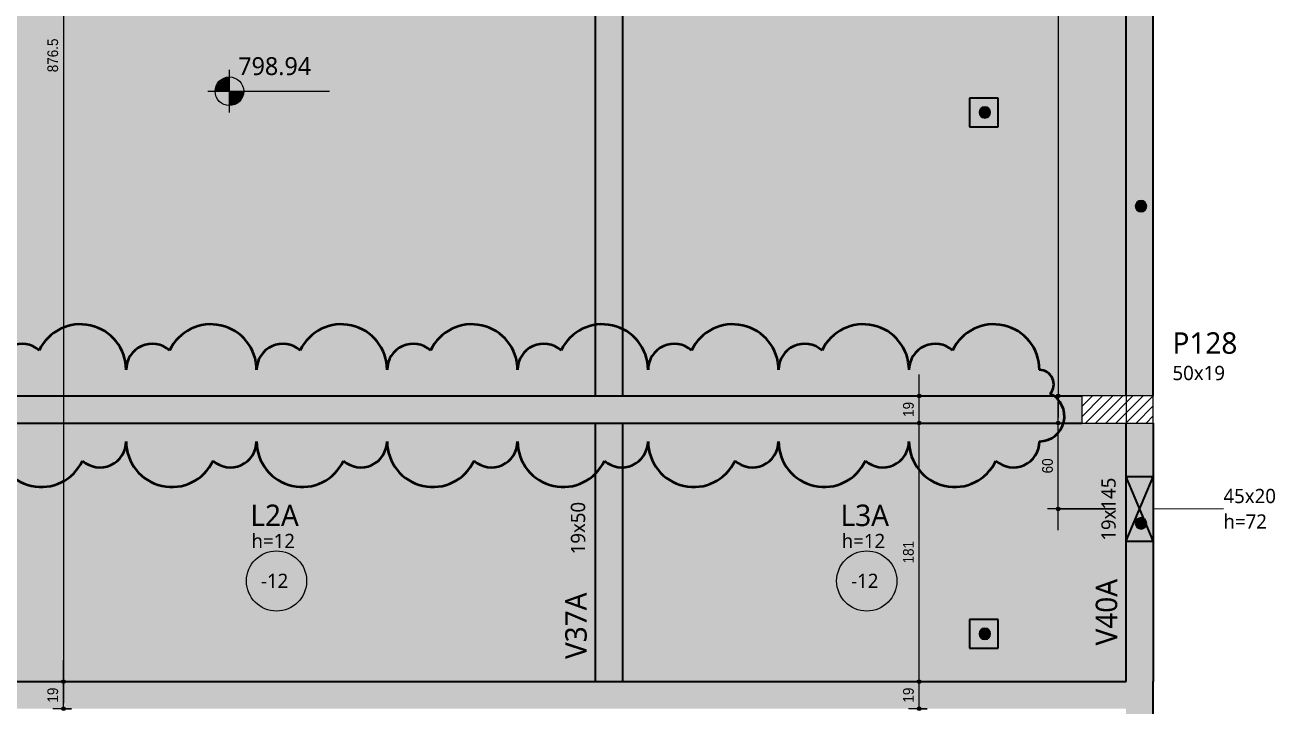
# Model space of a CAD drawing. Extents: x -1981 to 38708, y -3196 to 88064.
# Drawn here: x 559 to 1433, y 941 to 1417 of the extents above; entities that cross this region are included whole.
import ezdxf

# ---------------------------------------------------------------- set-up
doc = ezdxf.new("R2010")
doc.units = 0
doc.linetypes.add('Hidden', pattern=[0.714375, 0.47625, -0.238125])
doc.linetypes.add('Traço', pattern=[0.635, 0.3175, -0.3175])
for name, color, linetype, lineweight in [('A-ANNO-DIMS', 7, 'Continuous', 9), ('A-ANNO-DIMS-50', 7, 'Continuous', 9), ('A-DETL', 7, 'Hidden', 18), ('A-DETL-GENF', 7, 'Continuous', 18), ('A-DETL-THIN', 7, 'Continuous', 25), ('A-FLOR', 7, 'Continuous', 25), ('A-FLOR-IDEN', 7, 'Continuous', 9), ('A-GENM', 7, 'Continuous', 25), ('A-GENM-HDLN', 7, 'Traço', 18), ('A-GENM-IDEN', 7, 'Continuous', 9), ('G-ANNO-DIMS', 7, 'Continuous', 9), ('S-BEAM', 7, 'Continuous', 25), ('S-BEAM-HDLN', 7, 'Traço', 25), ('S-BEAM-IDEN', 7, 'Continuous', 9), ('S-COLS-IDEN', 7, 'Continuous', 9)]:
    doc.layers.add(name, color=color, linetype=linetype, lineweight=lineweight)
doc.layers.add('G-ANNO-REVC', color=1, linetype='Continuous', lineweight=35, true_color=0xff0000)
doc.styles.add('Arial_1', font='arial.ttf', dxfattribs={"width": 0.9, "height": 7.5})
doc.styles.add('Gadugi_1', font='gadugi.ttf', dxfattribs={"height": 15})
doc.styles.add('Gadugi_2', font='gadugi.ttf', dxfattribs={"height": 10})
doc.styles.add('Gadugi_3', font='gadugi.ttf', dxfattribs={"height": 12.5})
doc.dimstyles.new('PED_1_5mm_ESQ', dxfattribs={"dimscale": 30.48, "dimtxt": 7.651945, "dimasz": 0.328084, "dimexe": 0.246063, "dimexo": 0.246063, "dimgap": 0.049213, "dimtad": 1, "dimdec": 1, "dimrnd": 0.5, "dimdsep": 46, "dimtxsty": 'Arial_1', "dimblk1": 'DOTSMALL', "dimblk2": 'DOTSMALL', "dimsah": 1, "dimcen": 0.09, "dimdle": 0.492126, "dimazin": 0, "dimtfac": 1, "dimtdec": 4, "dimtix": 1, "dimtmove": 0, "dimatfit": 3, "dimfxl": 1, "dimtvp": 1, "dimtolj": 1, "dimtzin": 0, "dimarcsym": 2})
doc.dimstyles.new('PED_1_5mm_ESQ_3', dxfattribs={"dimscale": 30.48, "dimtxt": 7.651945, "dimasz": 0.328084, "dimexe": 0.246063, "dimexo": 0.246063, "dimgap": 0.049213, "dimtad": 1, "dimdec": 1, "dimrnd": 0.5, "dimdsep": 46, "dimtxsty": 'Arial_1', "dimblk1": 'DOTSMALL', "dimblk2": 'DOTSMALL', "dimsah": 1, "dimcen": 0.09, "dimdle": 0.492126, "dimazin": 0, "dimtfac": 1, "dimtdec": 4, "dimtix": 1, "dimtmove": 0, "dimatfit": 3, "dimfxl": 1, "dimtvp": 1, "dimtolj": 1, "dimtzin": 0, "dimarcsym": 2})

# ---------------------------------------------------------------- blocks, each defined once
blk = doc.blocks.new('PED_FURO_RETANGULAR_R04_2020 - 45x20x72-3536091-PL D 001 - FORMA DO 1º PAVIMENTO')
at = {"layer": 'A-GENM-HDLN'}
for p, q in [((-22.5, -9.5), (-22.5, 9.5)), ((-22.49, 9.5), (22.49, -9.5)), ((-6.61, -2.79), (22.49, 9.5)), ((22.5, 9.5), (22.5, -9.5)), ((-22.49, -9.5), (-11.23, -4.74))]:
    blk.add_line(p, q, dxfattribs=at)
blk = doc.blocks.new('PED_TAG_LAJE_R03 - TÍTULO_ESPESSURA_REBAIXO-2582888-PL D 001 - FORMA DO 1º PAVIMENTO')
at = {"layer": 'A-FLOR-IDEN'}
blk.add_circle((-0.108, -0.761), 0.421, dxfattribs=at)
blk = doc.blocks.new('Elevações de ponto - M_Cota de elevação - Alvo preenchido-10609-PL D 001 - FORMA DO 1º PAVIMENTO')
at = {"layer": 'G-ANNO-DIMS'}
h = blk.add_hatch(color=256, dxfattribs=at)
edge = h.paths.add_edge_path(flags=0)
edge.add_line((0, 0), (-0.2, 0))
edge.add_arc((0, 0), 0.2, 90, 180, ccw=False)
edge.add_line((0, 0.2), (0, 0))
h = blk.add_hatch(color=256, dxfattribs=at)
edge = h.paths.add_edge_path(flags=0)
edge.add_line((0, 0), (0.2, 0))
edge.add_arc((0, 0), 0.2, 270, 360, ccw=False)
edge.add_line((0, -0.2), (0, 0))
for p, q in [((0, -0.3), (0, 0.3)), ((-0.3, 0), (1.4, 0))]:
    blk.add_line(p, q, dxfattribs=at)
blk.add_circle((0, 0), 0.2, dxfattribs=at)
blk = doc.blocks.new('DIMBLOCK31-PL D 001 - FORMA DO 1º PAVIMENTO')
at = {"layer": 'A-ANNO-DIMS-50', "transparency": 16777216}
h = blk.add_hatch(color=256, dxfattribs=at)
edge = h.paths.add_edge_path(flags=0)
edge.add_arc((1184.36, 957.12), 1.25, 0, 360)
h = blk.add_hatch(color=256, dxfattribs=at)
edge = h.paths.add_edge_path(flags=0)
edge.add_arc((1184.36, 938.12), 1.25, 0, 360)
for p, q in [((1190.09, 957.12), (1176.86, 957.12)), ((1184.36, 938.12), (1184.36, 957.12)), ((1184.36, 957.12), (1190.09, 957.12)), ((1190.09, 938.12), (1176.86, 938.12)), ((1184.36, 938.12), (1190.09, 938.12))]:
    blk.add_line(p, q, dxfattribs=at)
for centre in [(1184.36, 957.12), (1184.36, 938.12)]:
    blk.add_circle(centre, 1.25, dxfattribs=at)
at = {"layer": 'A-ANNO-DIMS-50', "color": 0, "transparency": 16777216, "insert": (1173.12, 942.44), "char_height": 7.5, "width": 12.4315, "attachment_point": 1, "rotation": 90, "line_spacing_factor": 0.941778, "style": 'Arial_1'}
blk.add_mtext('19', dxfattribs=at)
blk = doc.blocks.new('_DotSmall')
at = {"color": 0, "linetype": 'ByBlock', "const_width": 0.5}
blk.add_lwpolyline([(-0.0625, 0, 1), (0.0625, 0, 1)], format="xyb", close=True, dxfattribs=at)
blk = doc.blocks.new('DIMBLOCK32-PL D 001 - FORMA DO 1º PAVIMENTO')
at = {"layer": 'A-ANNO-DIMS-50', "transparency": 16777216}
h = blk.add_hatch(color=256, dxfattribs=at)
edge = h.paths.add_edge_path(flags=0)
edge.add_arc((1184.36, 1138.12), 1.25, 0, 360)
h = blk.add_hatch(color=256, dxfattribs=at)
edge = h.paths.add_edge_path(flags=0)
edge.add_arc((1184.36, 957.12), 1.25, 0, 360)
for p, q in [((1190.09, 1138.12), (1176.86, 1138.12)), ((1184.36, 957.12), (1184.36, 1138.12)), ((1184.36, 1138.12), (1190.09, 1138.12)), ((1190.09, 957.12), (1176.86, 957.12)), ((1184.36, 957.12), (1190.09, 957.12))]:
    blk.add_line(p, q, dxfattribs=at)
for centre in [(1184.36, 1138.12), (1184.36, 957.12)]:
    blk.add_circle(centre, 1.25, dxfattribs=at)
at = {"layer": 'A-ANNO-DIMS-50', "color": 0, "transparency": 16777216, "insert": (1173.12, 1039.85), "char_height": 7.5, "width": 18.6472, "attachment_point": 1, "rotation": 90, "line_spacing_factor": 0.941778, "style": 'Arial_1'}
blk.add_mtext('181', dxfattribs=at)
blk = doc.blocks.new('DIMBLOCK33-PL D 001 - FORMA DO 1º PAVIMENTO')
at = {"layer": 'A-ANNO-DIMS-50', "transparency": 16777216}
h = blk.add_hatch(color=256, dxfattribs=at)
edge = h.paths.add_edge_path(flags=0)
edge.add_arc((1184.36, 1157.12), 1.25, 0, 360)
h = blk.add_hatch(color=256, dxfattribs=at)
edge = h.paths.add_edge_path(flags=0)
edge.add_arc((1184.36, 1138.12), 1.25, 0, 360)
for p, q in [((1184.36, 1138.12), (1184.36, 1172.12)), ((1190.09, 1157.12), (1176.86, 1157.12)), ((1184.36, 1157.12), (1190.09, 1157.12)), ((1190.09, 1138.12), (1176.86, 1138.12)), ((1184.36, 1138.12), (1190.09, 1138.12))]:
    blk.add_line(p, q, dxfattribs=at)
for centre in [(1184.36, 1157.12), (1184.36, 1138.12)]:
    blk.add_circle(centre, 1.25, dxfattribs=at)
at = {"layer": 'A-ANNO-DIMS-50', "color": 0, "transparency": 16777216, "insert": (1173.12, 1142.44), "char_height": 7.5, "width": 12.4315, "attachment_point": 1, "rotation": 90, "line_spacing_factor": 0.941778, "style": 'Arial_1'}
blk.add_mtext('19', dxfattribs=at)
blk = doc.blocks.new('DIMBLOCK134-PL D 001 - FORMA DO 1º PAVIMENTO')
at = {"layer": 'A-ANNO-DIMS-50', "transparency": 16777216}
h = blk.add_hatch(color=256, dxfattribs=at)
edge = h.paths.add_edge_path(flags=0)
edge.add_arc((585.96, 957.12), 1.25, 0, 360)
h = blk.add_hatch(color=256, dxfattribs=at)
edge = h.paths.add_edge_path(flags=0)
edge.add_arc((585.96, 938.12), 1.25, 0, 360)
for p, q in [((585.96, 938.12), (585.96, 972.12)), ((591.69, 957.12), (578.46, 957.12)), ((585.96, 957.12), (591.69, 957.12)), ((591.69, 938.12), (578.46, 938.12)), ((585.96, 938.12), (591.69, 938.12))]:
    blk.add_line(p, q, dxfattribs=at)
for centre in [(585.96, 957.12), (585.96, 938.12)]:
    blk.add_circle(centre, 1.25, dxfattribs=at)
at = {"layer": 'A-ANNO-DIMS-50', "color": 0, "transparency": 16777216, "insert": (574.72, 942.44), "char_height": 7.5, "width": 12.4315, "attachment_point": 1, "rotation": 90, "line_spacing_factor": 0.941778, "style": 'Arial_1'}
blk.add_mtext('19', dxfattribs=at)
blk = doc.blocks.new('DIMBLOCK282-PL D 001 - FORMA DO 1º PAVIMENTO')
at = {"layer": 'A-ANNO-DIMS-50', "transparency": 16777216}
h = blk.add_hatch(color=256, dxfattribs=at)
edge = h.paths.add_edge_path(flags=0)
edge.add_arc((1281.63, 1138.12), 1.25, 0, 360)
h = blk.add_hatch(color=256, dxfattribs=at)
edge = h.paths.add_edge_path(flags=0)
edge.add_arc((1281.63, 1078.04), 1.25, 0, 360)
for p, q in [((1281.63, 1063.04), (1281.63, 1153.12)), ((1290.64, 1138.12), (1274.13, 1138.12)), ((1281.63, 1138.12), (1290.64, 1138.12)), ((1321.65, 1078.04), (1274.13, 1078.04)), ((1281.63, 1078.04), (1321.65, 1078.04))]:
    blk.add_line(p, q, dxfattribs=at)
for centre in [(1281.63, 1138.12), (1281.63, 1078.04)]:
    blk.add_circle(centre, 1.25, dxfattribs=at)
at = {"layer": 'A-ANNO-DIMS-50', "color": 0, "transparency": 16777216, "insert": (1270.39, 1102.9), "char_height": 7.5, "width": 12.4315, "attachment_point": 1, "rotation": 90, "line_spacing_factor": 0.941778, "style": 'Arial_1'}
blk.add_mtext('60', dxfattribs=at)
blk = doc.blocks.new('DIMBLOCK307-PL D 001 - FORMA DO 1º PAVIMENTO')
at = {"layer": 'A-ANNO-DIMS-50', "transparency": 16777216}
h = blk.add_hatch(color=256, dxfattribs=at)
edge = h.paths.add_edge_path(flags=0)
edge.add_arc((1281.63, 1831.46), 1.25, 0, 360)
h = blk.add_hatch(color=256, dxfattribs=at)
edge = h.paths.add_edge_path(flags=0)
edge.add_arc((1281.63, 1157.12), 1.25, 0, 360)
for p, q in [((1281.63, 1846.46), (1281.63, 1142.12)), ((1290.62, 1831.46), (1274.13, 1831.46)), ((1281.63, 1831.46), (1290.62, 1831.46)), ((1275.9, 1157.12), (1289.13, 1157.12)), ((1281.63, 1157.12), (1275.9, 1157.12))]:
    blk.add_line(p, q, dxfattribs=at)
for centre in [(1281.63, 1831.46), (1281.63, 1157.12)]:
    blk.add_circle(centre, 1.25, dxfattribs=at)
at = {"layer": 'A-ANNO-DIMS-50', "color": 0, "transparency": 16777216, "insert": (1270.39, 1482.64), "char_height": 7.5, "width": 27.9708, "attachment_point": 1, "rotation": 90, "line_spacing_factor": 0.941778, "style": 'Arial_1'}
blk.add_mtext('674.5', dxfattribs=at)
blk = doc.blocks.new('DIMBLOCK308-PL D 001 - FORMA DO 1º PAVIMENTO')
at = {"layer": 'A-ANNO-DIMS-50', "transparency": 16777216}
h = blk.add_hatch(color=256, dxfattribs=at)
edge = h.paths.add_edge_path(flags=0)
edge.add_arc((585.96, 1833.62), 1.25, 0, 360)
h = blk.add_hatch(color=256, dxfattribs=at)
edge = h.paths.add_edge_path(flags=0)
edge.add_arc((585.96, 957.12), 1.25, 0, 360)
for p, q in [((585.96, 1848.62), (585.96, 942.12)), ((727.65, 1833.62), (578.46, 1833.62)), ((585.96, 1833.62), (727.65, 1833.62)), ((580.23, 957.12), (593.46, 957.12)), ((585.96, 957.12), (580.23, 957.12))]:
    blk.add_line(p, q, dxfattribs=at)
for centre in [(585.96, 1833.62), (585.96, 957.12)]:
    blk.add_circle(centre, 1.25, dxfattribs=at)
at = {"layer": 'A-ANNO-DIMS-50', "color": 0, "transparency": 16777216, "insert": (574.72, 1383.71), "char_height": 7.5, "width": 27.9708, "attachment_point": 1, "rotation": 90, "line_spacing_factor": 0.941778, "style": 'Arial_1'}
blk.add_mtext('876.5', dxfattribs=at)
blk = doc.blocks.new('Family - ___-3852453-PL D 001 - FORMA DO 1º PAVIMENTO')
at = {"layer": 'G-ANNO-REVC'}
for centre, radius, start, end in [((597.86, 1175.33), 31.94, 0, 154.79123), ((689.11, 1175.33), 31.94, 0, 154.79123), ((780.36, 1175.33), 31.94, 0, 154.79123), ((871.61, 1175.33), 31.94, 0, 154.79123), ((962.86, 1175.33), 31.94, 0, 154.79123), ((1054.11, 1175.33), 31.94, 0, 154.79123), ((1145.36, 1175.33), 31.94, 0, 154.79123), ((1236.61, 1175.33), 31.94, 0, 154.79123), ((556.79, 1175.33), 18.25, 48.18969, 180), ((648.04, 1175.33), 18.25, 48.18969, 180), ((739.29, 1175.33), 18.25, 48.18969, 180), ((830.54, 1175.33), 18.25, 48.18969, 180), ((921.79, 1175.33), 18.25, 48.18969, 180), ((1013.04, 1175.33), 18.25, 48.18969, 180), ((1104.29, 1175.33), 18.25, 48.18969, 180), ((1195.54, 1175.33), 18.25, 48.18969, 180), ((1268.54, 1165.33), 10, 318.18969, 90), ((1268.54, 1142.83), 17.5, 270, 64.79123), ((570.48, 1125.33), 31.94, 180, 334.79123), ((611.54, 1125.33), 18.25, 228.18969, 0), ((661.73, 1125.33), 31.94, 180, 334.79123), ((702.79, 1125.33), 18.25, 228.18969, 0), ((752.98, 1125.33), 31.94, 180, 334.79123), ((794.04, 1125.33), 18.25, 228.18969, 0), ((844.23, 1125.33), 31.94, 180, 334.79123), ((885.29, 1125.33), 18.25, 228.18969, 0), ((935.48, 1125.33), 31.94, 180, 334.79123), ((976.54, 1125.33), 18.25, 228.18969, 0), ((1026.73, 1125.33), 31.94, 180, 334.79123), ((1067.79, 1125.33), 18.25, 228.18969, 0), ((1117.98, 1125.33), 31.94, 180, 334.79123), ((1159.04, 1125.33), 18.25, 228.18969, 0), ((1209.23, 1125.33), 31.94, 180, 334.79123), ((1250.29, 1125.33), 18.25, 228.18969, 0)]:
    blk.add_arc(centre, radius, start, end, dxfattribs=at)

msp = doc.modelspace()

# ---------------------------------------------------------------- hatches: boundary and pattern name
at = {"layer": 'A-DETL-GENF', "true_color": 0xa6a6a6}
h = msp.add_hatch(color=253, dxfattribs=at)
h.paths.add_polyline_path([(1234.92, 1345.56), (1239.64, 1345.56), (1239.64, 1365.56), (1219.64, 1365.56), (1219.64, 1345.56), (1232.34, 1345.56)], flags=0)
h.paths.add_polyline_path([(1230.34, 1351.6), (1229.31, 1351.73), (1228.34, 1352.13), (1227.52, 1352.77), (1226.88, 1353.6), (1226.48, 1354.56), (1226.34, 1355.6), (1226.48, 1356.63), (1226.88, 1357.6), (1227.52, 1358.42), (1228.34, 1359.06), (1229.31, 1359.46), (1230.34, 1359.6), (1231.38, 1359.46), (1232.34, 1359.06), (1233.17, 1358.42), (1233.81, 1357.6), (1234.21, 1356.63), (1234.34, 1355.6), (1234.21, 1354.56), (1233.81, 1353.6), (1233.17, 1352.77), (1232.34, 1352.13), (1231.38, 1351.73)], flags=0)
at = {"layer": 'A-DETL-GENF', "true_color": 0xff00ff}
for points in [[(1230.34, 1351.6), (1231.38, 1351.73), (1232.34, 1352.13), (1233.17, 1352.77), (1233.81, 1353.6), (1234.21, 1354.56), (1234.34, 1355.6), (1234.21, 1356.63), (1233.81, 1357.6), (1233.17, 1358.42), (1232.34, 1359.06), (1231.38, 1359.46), (1230.34, 1359.6), (1229.31, 1359.46), (1228.34, 1359.06), (1227.52, 1358.42), (1226.88, 1357.6), (1226.48, 1356.63), (1226.34, 1355.6), (1226.48, 1354.56), (1226.88, 1353.6), (1227.52, 1352.77), (1228.34, 1352.13), (1229.31, 1351.73)], [(1339.55, 1285.91), (1340.59, 1286.05), (1341.55, 1286.45), (1342.38, 1287.09), (1343.02, 1287.91), (1343.42, 1288.88), (1343.55, 1289.91), (1343.42, 1290.95), (1343.02, 1291.91), (1342.38, 1292.74), (1341.55, 1293.38), (1340.59, 1293.78), (1339.55, 1293.91), (1338.52, 1293.78), (1337.55, 1293.38), (1336.73, 1292.74), (1336.09, 1291.91), (1335.69, 1290.95), (1335.55, 1289.91), (1335.69, 1288.88), (1336.09, 1287.91), (1336.73, 1287.09), (1337.55, 1286.45), (1338.52, 1286.05)], [(1339.55, 1063.91), (1340.59, 1064.05), (1341.55, 1064.45), (1342.38, 1065.09), (1343.02, 1065.91), (1343.42, 1066.88), (1343.55, 1067.91), (1343.42, 1068.95), (1343.02, 1069.91), (1342.38, 1070.74), (1341.55, 1071.38), (1340.59, 1071.78), (1339.55, 1071.91), (1338.52, 1071.78), (1337.55, 1071.38), (1336.73, 1070.74), (1336.09, 1069.91), (1335.69, 1068.95), (1335.55, 1067.91), (1335.69, 1066.88), (1336.09, 1065.91), (1336.73, 1065.09), (1337.55, 1064.45), (1338.52, 1064.05)], [(1230.34, 986.6), (1231.38, 986.73), (1232.34, 987.13), (1233.17, 987.77), (1233.81, 988.6), (1234.21, 989.56), (1234.34, 990.6), (1234.21, 991.63), (1233.81, 992.6), (1233.17, 993.42), (1232.34, 994.06), (1231.38, 994.46), (1230.34, 994.6), (1229.31, 994.46), (1228.34, 994.06), (1227.52, 993.42), (1226.88, 992.6), (1226.48, 991.63), (1226.34, 990.6), (1226.48, 989.56), (1226.88, 988.6), (1227.52, 987.77), (1228.34, 987.13), (1229.31, 986.73)]]:
    msp.add_hatch(color=6, dxfattribs=at).paths.add_polyline_path(points, flags=0)
at = {"layer": 'A-DETL-GENF', "true_color": 0x808080}
h = msp.add_hatch(dxfattribs=at)
h.set_pattern_fill('FP_1', color=8, style=0, pattern_type=2)
h.set_pattern_definition([(45, (0, 0), (-3.535534, 3.535534), [])])
h.paths.add_polyline_path([(1329.15, 1138.12), (1348.14, 1138.12), (1348.14, 1157.12), (1298.14, 1157.12), (1298.14, 1138.12), (1323.43, 1138.12)], flags=0)
at = {"layer": 'A-DETL-GENF', "true_color": 0xa6a6a6}
h = msp.add_hatch(color=253, dxfattribs=at)
h.paths.add_polyline_path([(1234.92, 980.56), (1239.64, 980.56), (1239.64, 1000.56), (1219.64, 1000.56), (1219.64, 980.56), (1232.34, 980.56)], flags=0)
h.paths.add_polyline_path([(1230.34, 986.6), (1229.31, 986.73), (1228.34, 987.13), (1227.52, 987.77), (1226.88, 988.6), (1226.48, 989.56), (1226.34, 990.6), (1226.48, 991.63), (1226.88, 992.6), (1227.52, 993.42), (1228.34, 994.06), (1229.31, 994.46), (1230.34, 994.6), (1231.38, 994.46), (1232.34, 994.06), (1233.17, 993.42), (1233.81, 992.6), (1234.21, 991.63), (1234.34, 990.6), (1234.21, 989.56), (1233.81, 988.6), (1233.17, 987.77), (1232.34, 987.13), (1231.38, 986.73)], flags=0)
at = {"layer": 'A-FLOR', "true_color": 0xccffcc}
h = msp.add_hatch(color=254, dxfattribs=at)
h.paths.add_polyline_path([(958.15, 1157.12), (958.15, 1832.86), (522.64, 1834.33), (522.64, 1157.12), (760.3, 1157.12)], flags=0)
h.paths.add_polyline_path([(748.64, 1710.56), (728.64, 1710.56), (728.64, 1730.56), (748.64, 1730.56)], flags=0)
h = msp.add_hatch(color=254, dxfattribs=at)
h.paths.add_polyline_path([(1323.43, 1157.12), (1329.15, 1157.12), (1329.15, 1831.61), (1320.19, 1831.61), (1298.12, 1831.46), (1298.12, 1831.72), (977.15, 1832.8), (977.15, 1157.12), (1322.4, 1157.12)], flags=0)
h.paths.add_polyline_path([(1219.64, 1345.56), (1219.64, 1365.56), (1239.64, 1365.56), (1239.64, 1345.56)], flags=0)
h.paths.add_polyline_path([(1239.64, 1710.56), (1219.64, 1710.56), (1219.64, 1730.56), (1239.64, 1730.56)], flags=0)
h.paths.add_polyline_path([(1127.64, 1710.56), (1127.64, 1730.56), (1147.64, 1730.56), (1147.64, 1710.56), (1135.72, 1710.56)], flags=0)
msp.add_hatch(color=254, dxfattribs=at).paths.add_polyline_path([(868.9, 957.12), (958.15, 957.12), (958.15, 1138.12), (522.64, 1138.12), (522.64, 957.12), (830.15, 957.12)], flags=0)
h = msp.add_hatch(color=254, dxfattribs=at)
h.paths.add_polyline_path([(977.15, 957.12), (1329.15, 957.12), (1329.15, 1138.12), (977.15, 1138.12)], flags=0)
h.paths.add_polyline_path([(1239.64, 980.56), (1219.64, 980.56), (1219.64, 1000.56), (1239.64, 1000.56)], flags=0)
at = {"layer": 'S-BEAM', "true_color": 0xccffcc}
h = msp.add_hatch(color=254, dxfattribs=at)
h.paths.add_polyline_path([(977.15, 957.12), (977.15, 1138.12), (958.15, 1138.12), (958.15, 957.12)], flags=0)
h.paths.add_polyline_path([(977.15, 1157.12), (977.15, 1832.8), (958.15, 1832.86), (958.15, 1157.12)], flags=0)
at = {"layer": 'S-BEAM', "true_color": 0xd9d9d9}
h = msp.add_hatch(color=254, dxfattribs=at)
h.paths.add_polyline_path([(1348.15, 1157.12), (1348.12, 1831.55), (1329.15, 1831.58), (1329.15, 1157.12), (1348.14, 1157.12)], flags=0)
h.paths.add_polyline_path([(1339.55, 1285.91), (1338.52, 1286.05), (1337.55, 1286.45), (1336.73, 1287.09), (1336.09, 1287.91), (1335.69, 1288.88), (1335.55, 1289.91), (1335.69, 1290.95), (1336.09, 1291.91), (1336.73, 1292.74), (1337.55, 1293.38), (1338.52, 1293.78), (1339.55, 1293.91), (1340.59, 1293.78), (1341.55, 1293.38), (1342.38, 1292.74), (1343.02, 1291.91), (1343.42, 1290.95), (1343.55, 1289.91), (1343.42, 1288.88), (1343.02, 1287.91), (1342.38, 1287.09), (1341.55, 1286.45), (1340.59, 1286.05)], flags=0)
h.paths.add_polyline_path([(1339.55, 1509.91), (1338.52, 1510.05), (1337.55, 1510.45), (1336.73, 1511.09), (1336.09, 1511.91), (1335.69, 1512.88), (1335.55, 1513.91), (1335.69, 1514.95), (1336.09, 1515.91), (1336.73, 1516.74), (1337.55, 1517.38), (1338.52, 1517.78), (1339.55, 1517.91), (1340.59, 1517.78), (1341.55, 1517.38), (1342.38, 1516.74), (1343.08, 1515.77), (1343.42, 1514.95), (1343.55, 1513.91), (1343.42, 1512.88), (1343.02, 1511.91), (1342.38, 1511.09), (1341.55, 1510.45), (1340.59, 1510.05)], flags=0)
h.paths.add_polyline_path([(1339.55, 1733.57), (1338.52, 1733.71), (1337.55, 1734.11), (1336.73, 1734.75), (1336.09, 1735.57), (1335.69, 1736.54), (1335.55, 1737.57), (1335.69, 1738.61), (1336.09, 1739.57), (1336.73, 1740.4), (1337.55, 1741.04), (1338.52, 1741.44), (1339.55, 1741.57), (1340.59, 1741.44), (1341.55, 1741.04), (1342.38, 1740.4), (1343.02, 1739.57), (1343.42, 1738.61), (1343.55, 1737.57), (1343.42, 1736.54), (1343.02, 1735.57), (1342.38, 1734.75), (1341.55, 1734.11), (1340.59, 1733.71), (1340, 1733.63)], flags=0)
at = {"layer": 'S-BEAM', "true_color": 0xccffcc}
msp.add_hatch(color=254, dxfattribs=at).paths.add_polyline_path([(958.15, 1138.12), (1298.14, 1138.12), (1298.14, 1157.12), (522.64, 1157.12), (522.64, 1138.12), (958.15, 1138.12)], flags=0)
at = {"layer": 'S-BEAM', "true_color": 0xd9d9d9}
h = msp.add_hatch(color=254, dxfattribs=at)
h.paths.add_polyline_path([(1329.15, 957.12), (1348.15, 957.12), (1348.14, 1138.12), (1329.15, 1138.12), (1329.15, 1119.56)], flags=0)
h.paths.add_polyline_path([(1339.55, 1063.91), (1338.52, 1064.05), (1337.55, 1064.45), (1336.73, 1065.09), (1336.09, 1065.91), (1335.69, 1066.88), (1335.55, 1067.91), (1335.69, 1068.95), (1336.09, 1069.91), (1336.73, 1070.74), (1337.55, 1071.38), (1338.52, 1071.78), (1339.55, 1071.91), (1340.59, 1071.78), (1341.55, 1071.38), (1342.38, 1070.74), (1343.02, 1069.91), (1343.42, 1068.95), (1343.55, 1067.91), (1343.42, 1066.88), (1343.02, 1065.91), (1342.38, 1065.09), (1341.55, 1064.45), (1340.59, 1064.05)], flags=0)
for points in [[(463.65, 938.12), (1329.15, 938.12), (1329.15, 957.12), (127.64, 957.12), (127.64, 938.12), (459.45, 938.12)], [(1333.15, 707.12), (1348.15, 707.12), (1348.15, 957.12), (1329.15, 957.12), (1329.15, 707.12)]]:
    msp.add_hatch(color=254, dxfattribs=at).paths.add_polyline_path(points, flags=0)

# ---------------------------------------------------------------- linework, layer by layer
at = {"layer": 'A-DETL'}
for p, q in [((1329.15, 1828.83), (1329.15, 957.12)), ((977.15, 1157.12), (1298.14, 1157.12)), ((1298.14, 1138.12), (977.15, 1138.12))]:
    msp.add_line(p, q, dxfattribs=at)
at = {"layer": 'A-DETL', "linetype": 'Continuous'}
for p, q in [((1239.64, 1365.56), (1219.64, 1365.56)), ((1219.64, 1365.56), (1219.64, 1345.56)), ((1239.64, 1345.56), (1239.64, 1365.56)), ((1219.64, 1345.56), (1239.64, 1345.56)), ((1348.14, 1157.12), (1298.14, 1157.12)), ((1298.14, 1157.12), (1298.14, 1138.12)), ((1348.14, 1138.12), (1348.14, 1157.12)), ((1298.14, 1138.12), (1348.14, 1138.12)), ((1239.64, 1000.56), (1219.64, 1000.56)), ((1219.64, 1000.56), (1219.64, 980.56)), ((1239.64, 980.56), (1239.64, 1000.56)), ((1219.64, 980.56), (1239.64, 980.56))]:
    msp.add_line(p, q, dxfattribs=at)
for centre, start, end in [((1230.34, 1355.6), 0, 180), ((1230.34, 1355.6), 180, 0), ((1339.55, 1289.91), 0, 180), ((1339.55, 1289.91), 180, 0), ((1339.55, 1067.91), 0, 180), ((1339.55, 1067.91), 180, 0), ((1230.34, 990.6), 0, 180), ((1230.34, 990.6), 180, 0)]:
    msp.add_arc(centre, 4, start, end, dxfattribs=at)
at = {"layer": 'A-DETL-THIN'}
for p, q in [((1219.64, 1365.56), (1219.64, 1345.56)), ((1239.64, 1365.56), (1219.64, 1365.56)), ((1239.64, 1345.56), (1239.64, 1365.56)), ((1219.64, 1345.56), (1239.64, 1345.56)), ((1348.15, 1055.57), (1329.15, 1100.57)), ((1329.15, 1055.57), (1348.15, 1100.57)), ((1219.64, 1000.56), (1219.64, 980.56)), ((1239.64, 1000.56), (1219.64, 1000.56)), ((1219.64, 1000.56), (1219.64, 980.56)), ((1239.64, 1000.56), (1219.64, 1000.56)), ((1239.64, 980.56), (1239.64, 1000.56)), ((1239.64, 980.56), (1239.64, 1000.56)), ((1219.64, 980.56), (1239.64, 980.56)), ((1219.64, 980.56), (1239.64, 980.56))]:
    msp.add_line(p, q, dxfattribs=at)
at = {"layer": 'A-GENM-IDEN'}
msp.add_line((1348.15, 1078.04), (1397.2, 1078.28), dxfattribs=at)
at = {"layer": 'S-BEAM'}
for p, q in [((958.15, 1157.12), (958.15, 1832.86)), ((977.15, 1157.12), (977.15, 1832.8)), ((1329.15, 1157.12), (1329.15, 1831.61)), ((1348.15, 1157.12), (1348.15, 1831.55)), ((522.64, 1157.12), (1298.14, 1157.12)), ((522.64, 1138.12), (1298.14, 1138.12)), ((958.15, 957.12), (958.15, 1138.12)), ((977.15, 957.12), (977.15, 1138.12)), ((1329.15, 957.12), (1329.15, 1138.12)), ((1348.15, 1138.12), (1348.15, 957.12)), ((463.65, 957.12), (1329.15, 957.12)), ((1348.15, 707.12), (1348.15, 957.12))]:
    msp.add_line(p, q, dxfattribs=at)
at = {"layer": 'S-BEAM-HDLN', "linetype": 'Continuous'}
for p, q in [((1348.15, 1100.54), (1329.15, 1100.54)), ((1329.15, 1055.54), (1348.15, 1055.54))]:
    msp.add_line(p, q, dxfattribs=at)

# ---------------------------------------------------------------- block references
at = {"layer": 'A-FLOR-IDEN', "xscale": 49.99999999999998, "yscale": 49.99999999999998, "zscale": 49.99999999999998}
for p in [(740.39, 1065.62), (1153.15, 1065.62)]:
    msp.add_blockref('PED_TAG_LAJE_R03 - TÍTULO_ESPESSURA_REBAIXO-2582888-PL D 001 - FORMA DO 1º PAVIMENTO', p, dxfattribs=at)
at = {"layer": 'A-GENM', "linetype": 'Traço', "lineweight": 18, "rotation": 90}
msp.add_blockref('PED_FURO_RETANGULAR_R04_2020 - 45x20x72-3536091-PL D 001 - FORMA DO 1º PAVIMENTO', (1338.65, 1078.04), dxfattribs=at)
at = {"layer": 'G-ANNO-DIMS', "xscale": 49.99999999999998, "yscale": 49.99999999999998, "zscale": 49.99999999999998}
msp.add_blockref('Elevações de ponto - M_Cota de elevação - Alvo preenchido-10609-PL D 001 - FORMA DO 1º PAVIMENTO', (702.03, 1370.41), dxfattribs=at)
at = {"layer": 'G-ANNO-REVC'}
msp.add_blockref('Family - ___-3852453-PL D 001 - FORMA DO 1º PAVIMENTO', (0, 0), dxfattribs=at)

# ---------------------------------------------------------------- texts
at = {"layer": 'A-FLOR-IDEN', "attachment_point": 1}
for s, insert, char_height, width, style in [('L2A', (716.68, 1081.05), 15, 42.4894, 'Gadugi_1'), ('L3A', (1129.44, 1081.05), 15, 42.4894, 'Gadugi_1'), ('h=12', (717.46, 1060.58), 10, 39.6835, 'Gadugi_2'), ('h=12', (1130.22, 1060.58), 10, 39.6835, 'Gadugi_2'), ('-12', (724.08, 1032.67), 10, 25.2532, 'Gadugi_2'), ('-12', (1136.84, 1032.67), 10, 25.2532, 'Gadugi_2')]:
    msp.add_mtext(s, dxfattribs=dict(at, insert=insert, char_height=char_height, width=width, style=style))
at = {"layer": 'A-GENM-IDEN', "char_height": 10, "attachment_point": 1, "style": 'Gadugi_2'}
for s, insert, width in [('45x20', (1397.2, 1092.07), 44.8945), ('h=72', (1397.2, 1074.22), 39.6835)]:
    msp.add_mtext(s, dxfattribs=dict(at, insert=insert, width=width))
at = {"layer": 'G-ANNO-DIMS', "insert": (708.24, 1394.24), "char_height": 12.5, "width": 61.2919, "attachment_point": 1, "line_spacing_factor": 1.02016, "style": 'Gadugi_3'}
msp.add_mtext('798.94', dxfattribs=at)
at = {"layer": 'S-BEAM-IDEN', "attachment_point": 1, "rotation": 90}
for s, insert, char_height, width, style in [('19x145', (1311.81, 1055.75), 10, 54.1139, 'Gadugi_2'), ('19x50', (940.81, 1046.25), 10, 44.8945, 'Gadugi_2'), ('V40A', (1307.88, 982.45), 15, 60.5274, 'Gadugi_1'), ('V37A', (936.88, 972.95), 15, 60.5274, 'Gadugi_1')]:
    msp.add_mtext(s, dxfattribs=dict(at, insert=insert, char_height=char_height, width=width, style=style))
at = {"layer": 'S-COLS-IDEN', "attachment_point": 1}
for s, insert, char_height, width, style in [('P128', (1361.57, 1201.67), 15, 56.519, 'Gadugi_1'), ('50x19', (1361.57, 1178.18), 10, 44.8945, 'Gadugi_2')]:
    msp.add_mtext(s, dxfattribs=dict(at, insert=insert, char_height=char_height, width=width, style=style))

# ---------------------------------------------------------------- dimensions: what is measured, and where the dimension line sits
at = {"layer": 'A-ANNO-DIMS'}
for base, p1, p2, dimstyle, override, picture, middle in [((585.96, 957.12), (735.15, 1833.62), (587.73, 957.12), 'PED_1_5mm_ESQ_3', {"dimpost": '<>', "dimfxl": 888.808085}, 'DIMBLOCK308-PL D 001 - FORMA DO 1º PAVIMENTO', (580.63, 1395.37)), ((1281.63, 1157.12), (1298.12, 1831.46), (1283.4, 1157.12), 'PED_1_5mm_ESQ_3', {"dimpost": '<>', "dimfxl": 674.504256}, 'DIMBLOCK307-PL D 001 - FORMA DO 1º PAVIMENTO', (1276.3, 1494.29)), ((1184.36, 1157.12), (1182.59, 1138.12), (1182.59, 1157.12), 'PED_1_5mm_ESQ', {"dimpost": '<>', "dimfxl": 19}, 'DIMBLOCK33-PL D 001 - FORMA DO 1º PAVIMENTO', (1179.03, 1147.62)), ((1281.63, 1138.12), (1329.15, 1078.04), (1298.14, 1138.12), 'PED_1_5mm_ESQ', {"dimpost": '<>', "dimfxl": 67.611134}, 'DIMBLOCK282-PL D 001 - FORMA DO 1º PAVIMENTO', (1276.3, 1108.08)), ((1184.36, 1138.12), (1182.59, 957.12), (1182.59, 1138.12), 'PED_1_5mm_ESQ', {"dimpost": '<>', "dimfxl": 181.000094}, 'DIMBLOCK32-PL D 001 - FORMA DO 1º PAVIMENTO', (1179.03, 1047.62)), ((585.96, 957.12), (584.19, 938.12), (584.19, 957.12), 'PED_1_5mm_ESQ', {"dimpost": '<>', "dimfxl": 19}, 'DIMBLOCK134-PL D 001 - FORMA DO 1º PAVIMENTO', (580.63, 947.62)), ((1184.36, 957.12), (1182.59, 938.12), (1182.59, 957.12), 'PED_1_5mm_ESQ', {"dimpost": '<>', "dimfxl": 19}, 'DIMBLOCK31-PL D 001 - FORMA DO 1º PAVIMENTO', (1179.03, 947.62))]:
    dim = msp.add_linear_dim(base=base, p1=p1, p2=p2, angle=90, dimstyle=dimstyle, override=override, dxfattribs=at)
    dim.commit()
    dim.dimension.update_dxf_attribs({"geometry": picture, "text_midpoint": middle})

doc.saveas('drawing.dxf')
